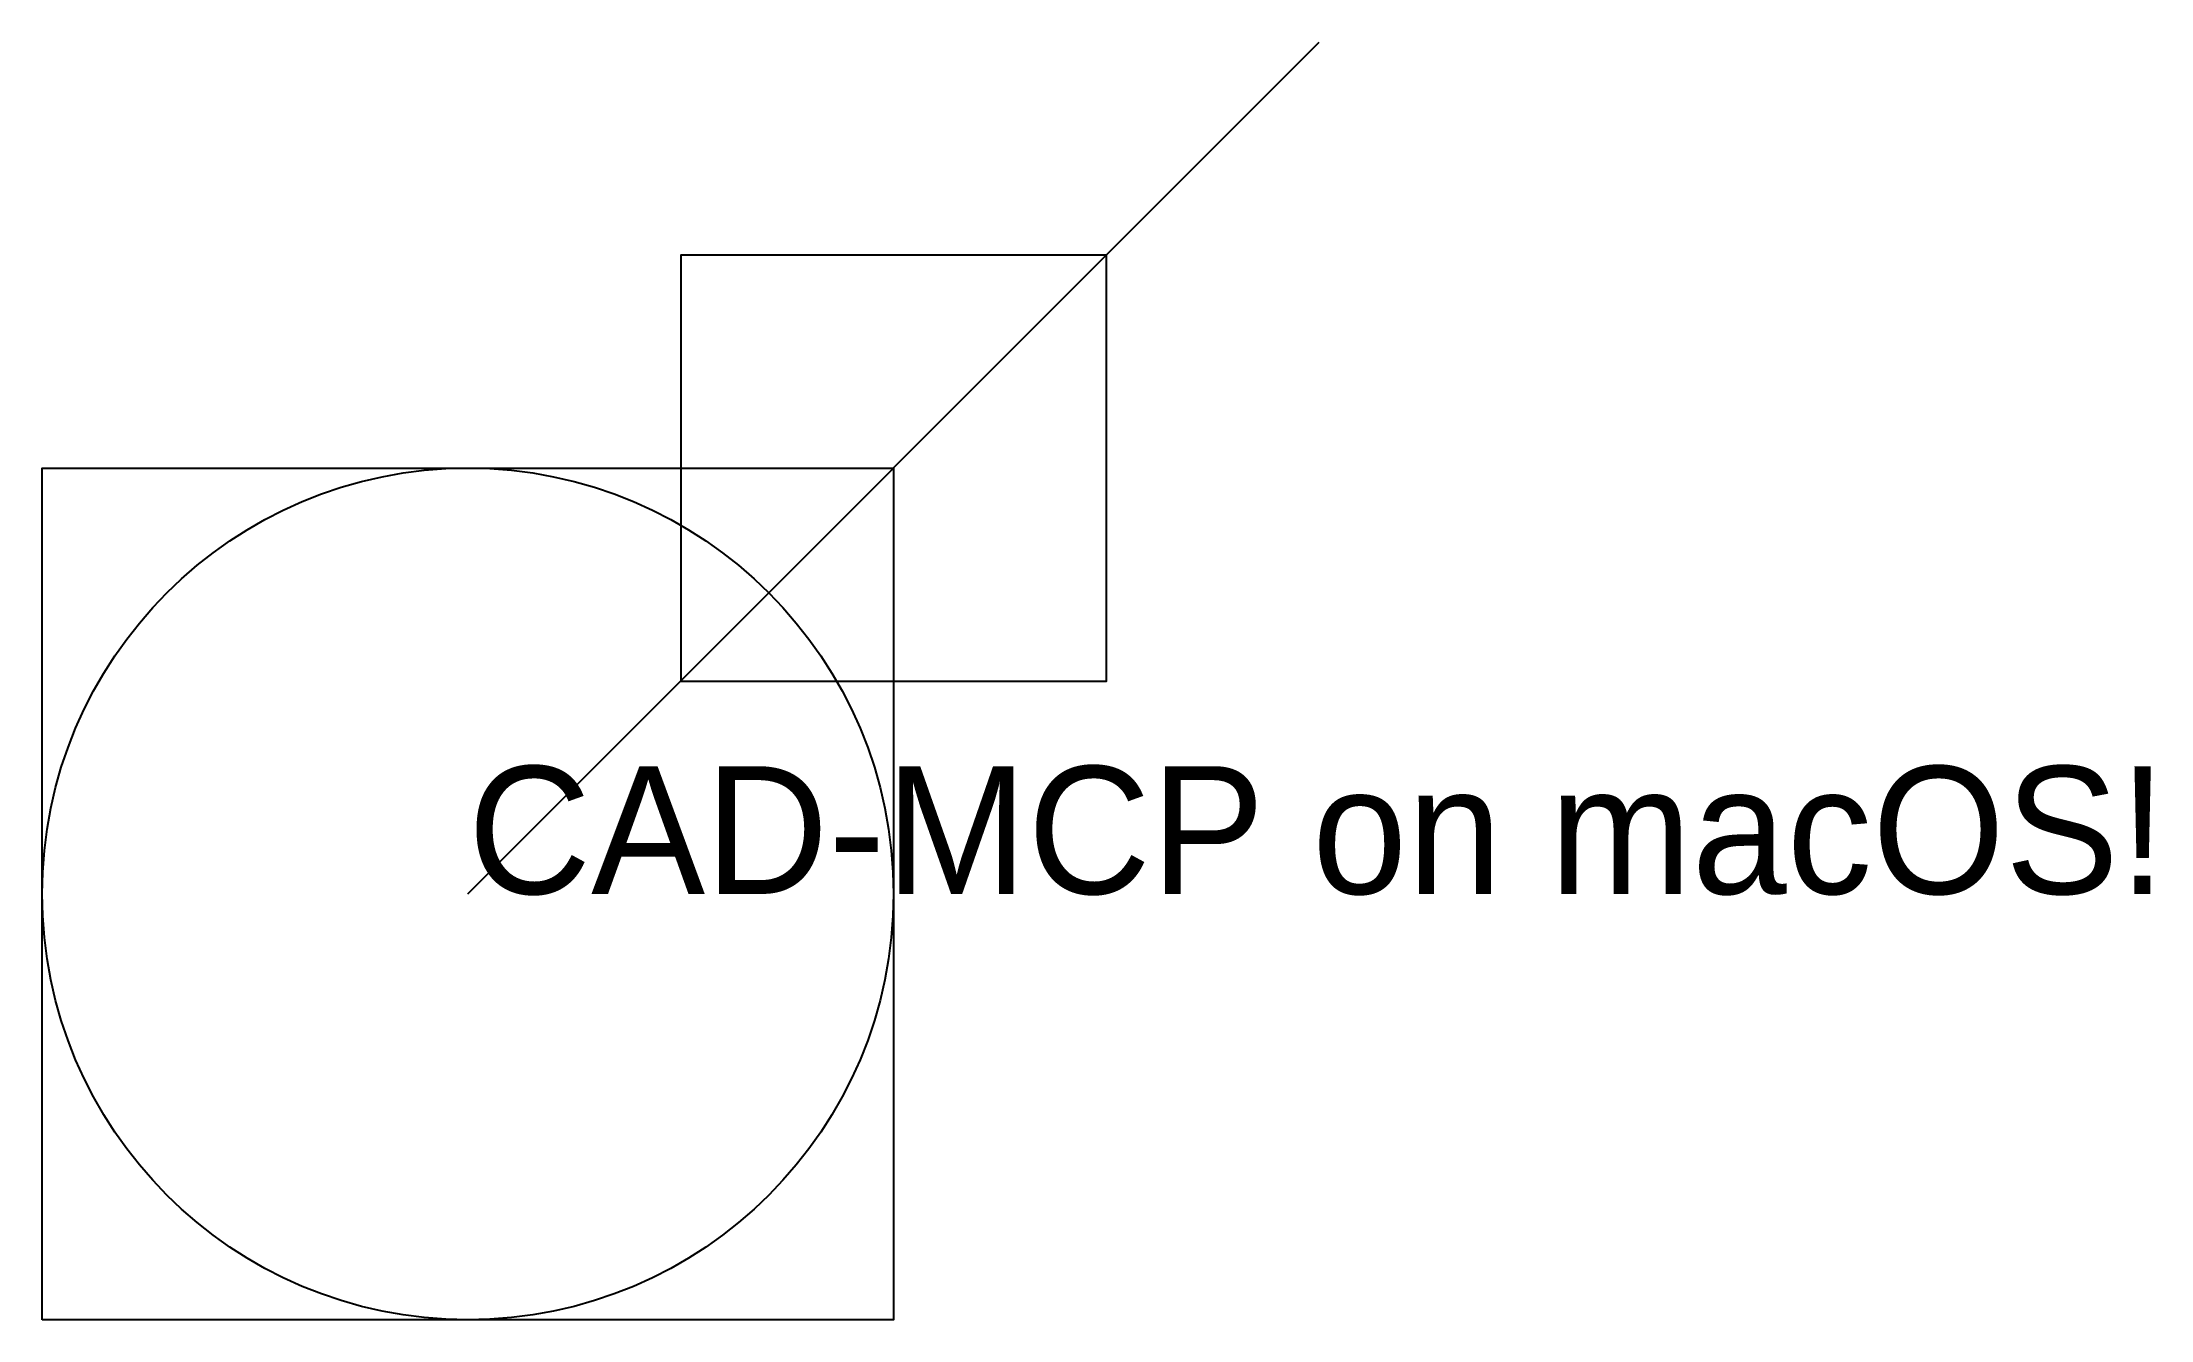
# Model space of a CAD drawing. Header units: metres. Extents: x -10 to 39.5, y -10 to 20.
import ezdxf

# ---------------------------------------------------------------- set-up
doc = ezdxf.new("R2010")
doc.units = ezdxf.units.M
for name, color, linetype in [('geometry', 1, 'Continuous'), ('lines', 3, 'Continuous'), ('text', 5, 'Continuous')]:
    doc.layers.add(name, color=color, linetype=linetype)

msp = doc.modelspace()

# ---------------------------------------------------------------- linework, layer by layer
at = {"layer": 'geometry', "color": 5}
msp.add_lwpolyline([(5, 5), (15, 5), (15, 15), (5, 15)], close=True, dxfattribs=at)
at = {"layer": 'geometry', "color": 1}
msp.add_circle((0, 0), 10, dxfattribs=at)
at = {"layer": 'lines', "color": 3}
msp.add_line((0, 0), (20, 20), dxfattribs=at)
at = {"layer": 'lines', "color": 4}
msp.add_lwpolyline([(-10, -10), (-10, 10), (10, 10), (10, -10)], close=True, dxfattribs=at)

# ---------------------------------------------------------------- texts
at = {"layer": 'text', "color": 7}
msp.add_text('CAD-MCP on macOS!', height=3, dxfattribs=at).set_placement((0, 0))

doc.saveas('drawing.dxf')
